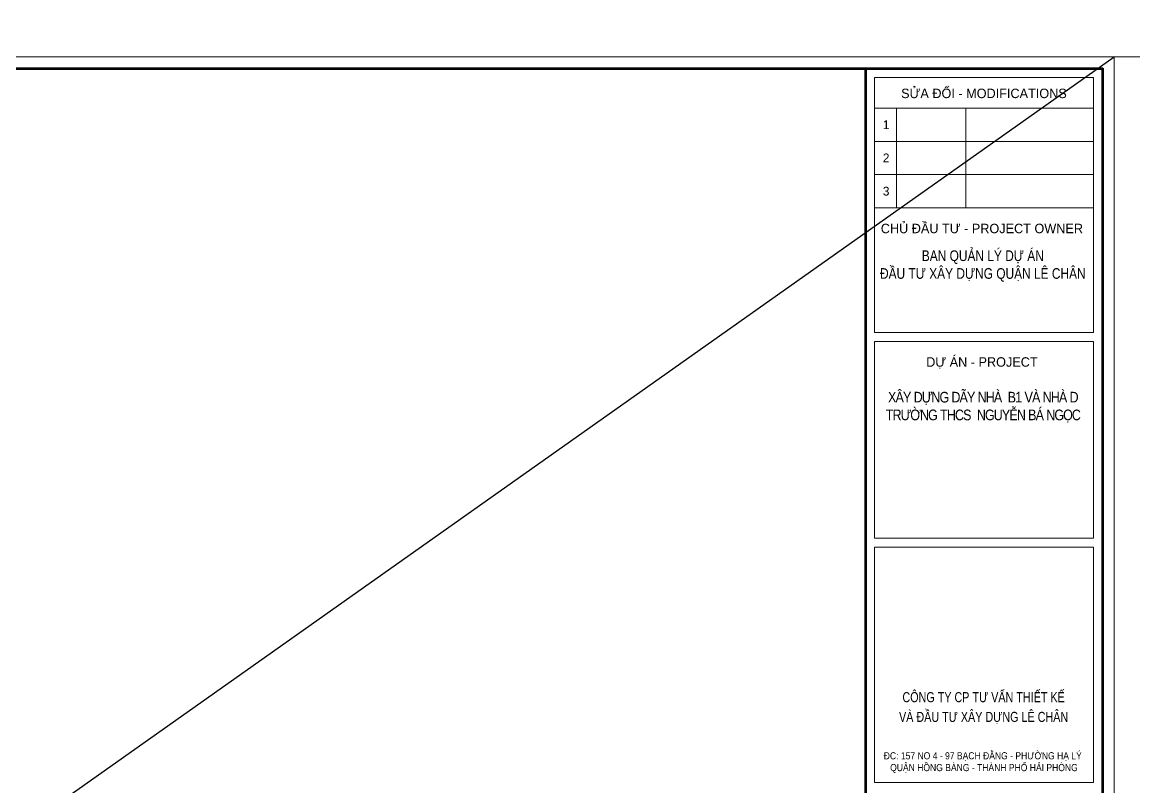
# Model space of a CAD drawing. Header units: millimetres. Extents: x 5243337 to 5938936, y 490824 to 785930.
# Drawn here: x 5685241 to 5690061, y 546887 to 550204 of the extents above; entities that cross this region are included whole.
import ezdxf
from ezdxf.enums import TextEntityAlignment as Align

# ---------------------------------------------------------------- set-up
doc = ezdxf.new("R2010")
doc.units = ezdxf.units.MM
doc.header["$MEASUREMENT"] = 0
doc.layers.get('0').update_dxf_attribs({"lineweight": 0})
doc.layers.get('Defpoints').update_dxf_attribs({"lineweight": 0})
for name, color, linetype, lineweight in [('08. Net Text', 3, 'Continuous', 13), ('Khungten_LCDI', 7, 'Continuous', 25), ('LC Net thay', 7, 'Continuous', 25), ('LC Text1', 3, 'Continuous', 20)]:
    doc.layers.add(name, color=color, linetype=linetype, lineweight=lineweight)
doc.layers.add('KCS_Plotter', color=11, linetype='Continuous', plot=False)
doc.styles.add('Khungten', font='VHAVAN.TTF', dxfattribs={"width": 0.9, "height": 5000})
doc.styles.add('Text Khung Ten', font='VHAVAN.TTF')
doc.styles.add('Title', font='VHBLACK.TTF')

# ---------------------------------------------------------------- blocks, each defined once
blk = doc.blocks.new('ha tang Nui Beo')
at = {"layer": 'Defpoints', "lineweight": 0}
blk.add_lwpolyline([(-1199.999999587424, -14849.99999999255), (-1199.999999587424, 14849.99999999255), (40799.99891110789, 14849.99999999255), (40799.99891110789, -14849.99999999255)], close=True, dxfattribs=at)
at = {"layer": 'Khungten_LCDI', "color": 5, "lineweight": 60}
blk.add_line((36600.02574175131, 14649.99999999255), (36600.02574175131, -14649.99999999255), dxfattribs=at)
at = {"layer": 'Khungten_LCDI', "color": 5, "lineweight": 25}
blk.add_line((40599.99891116749, -14649.99999999255), (40599.99891116749, 14649.99999999255), dxfattribs=at)
at = {"layer": 'Khungten_LCDI', "color": 9, "lineweight": 15}
for p, q in [((36750.02505053021, 13981.27522657346), (40449.99983133143, 13981.27522657346)), ((37122.65751582664, 13981.27522657346), (37122.65751582664, 12296.7724096165)), ((38292.76921143662, 13981.27522657346), (38292.76921143662, 12296.7724096165)), ((36750.02505053021, 13419.77428758773), (40449.99983133515, 13419.77428758773)), ((36750.02505053021, 12858.273348602), (40449.99983133934, 12858.273348602)), ((36750.02505053021, 12296.7724096165), (40449.99983134307, 12296.7724096165))]:
    blk.add_line(p, q, dxfattribs=at)
at = {"layer": 'Khungten_LCDI', "color": 5, "lineweight": 60}
blk.add_lwpolyline([(-4.656612873077393e-09, -14649.99999999255), (-4.656612873077393e-09, 14649.99999999255), (40599.99891116749, 14649.99999999255), (40599.99891116749, -14649.99999999255)], close=True, dxfattribs=at)
at = {"layer": 'Khungten_LCDI', "color": 9, "lineweight": 15}
for points in [[(36750.02505053021, 10190.3622481653), (40449.99983135797, 10190.3622481653), (40449.99983132817, 14500.0006648202), (36750.02505053021, 14500.0006648202)], [(36750.02488002088, 6711.542383133434), (40449.99966081884, 6711.542383133434), (40449.99966081884, 10040.36298360582), (36750.02488002088, 10040.36298360582)], [(36750.02493607532, 2587.221534686396), (40449.99971687328, 2587.221534686396), (40449.99971687328, 6561.543263341067), (36750.02493607532, 6561.543263341067)]]:
    blk.add_lwpolyline(points, close=True, dxfattribs=at)
at = {"color": 7, "style": 'Khungten'}
for s, p in [('söa ®æi - modifications', (38600.01244092919, 14151.46188049228)), ('chñ ®Çu t\xad - project owner', (38565.57116673328, 11868.21707759518)), ('dù ¸n - project', (38565.57099622395, 9611.807581334375))]:
    blk.add_text(s, height=159.9999958502171, dxfattribs=at).set_placement(p, align=Align.CENTER)
at = {"color": 7, "style": 'Title', "width": 0.8}
for s, p in [('c«ng ty cp t\xad vÊn thiÕt kÕ', (38594.21910526883, 3941.87369275745)), ('vµ ®Çu t\xad x©y dùng lª ch©n', (38594.21910526883, 3608.587434768677))]:
    blk.add_text(s, height=169.9999955908556, dxfattribs=at).set_placement(p, align=Align.CENTER)
at = {"color": 4, "attachment_point": 5, "style": 'Khungten'}
for s, insert, char_height, width in [('{\\f.VnArialH|b0|i0|c0|p34;\\W0.8;ban qu¶n lý dù ¸n\\P®Çu t\xad x©y dùng quËn lª ch©n}', (38581.03580347686, 11313.03637691727), 179.9999953344264, 3884.843541191056), ('{\\f.VnArialH|b0|i0|c0|p34;\\W0.84;\\T0.9;x©y dùng d·y nhµ  b1 vµ nhµ d\\Ptr\xadêng thcs  nguyÔn b¸ ngäc}', (38581.55877956655, 8927.428303934168), 179.9999953344265, 4307.877269341119)]:
    blk.add_mtext(s, dxfattribs=dict(at, insert=insert, char_height=char_height, width=width))
at = {"color": 7, "insert": (38600.0123264743, 3096.45697963913), "char_height": 120, "attachment_point": 2, "style": 'Khungten'}
blk.add_mtext_dynamic_manual_height_columns('®c: 157 no 4 - 97 b¹ch ®»ng - ph\xadêng h¹ lý   quËn hång bµng - thµnh phè h¶i phßng ', width=3421.65187456971, gutter_width=25, heights=[0], dxfattribs=at)
at = {"color": 7, "style": 'Khungten', "width": 0.8}
for tag, p in [('REVISION', (39498.75262444746, -10746.30395446718)), ('NGAYHT', (39546.0741361035, -11609.37091637403))]:
    blk.add_attdef(tag, text='', height=199.998925739526, dxfattribs=at).set_placement(p, align=Align.CENTER)
at = {"layer": '08. Net Text', "color": 7, "style": 'Text Khung Ten'}
blk.add_text('1', height=150, dxfattribs=at).set_placement((36891.65184058435, 13626.77415016084))
at = {"layer": '08. Net Text', "color": 7, "ltscale": 2, "style": 'Text Khung Ten'}
for s, p in [('2', (36891.65184058435, 13065.27321117511)), ('3', (36891.65184058435, 12503.77227218938))]:
    blk.add_text(s, height=150, dxfattribs=at).set_placement(p)
at = {"layer": 'LC Text1', "style": 'Title', "width": 1.48591522556321}
for tag, p, p2 in [('TENBANVE1', (36912.65764486324, -8885.760238945484), (40339.14494543802, -8885.760238945484)), ('TENBANVE2', (36912.65764486324, -9562.465564332902), (40339.14494543802, -9562.465564332902))]:
    blk.add_attdef(tag, text='', height=249.9999935159641, dxfattribs=at).set_placement(p, p2, align=Align.FIT)
at = {"layer": 'LC Text1', "style": 'Title', "width": 0.7}
blk.add_attdef('SOBANVE', text='', height=249.9999935159641, dxfattribs=at).set_placement((39561.9822352482, -13896.18071823567), align=Align.CENTER)

msp = doc.modelspace()

# ---------------------------------------------------------------- linework, layer by layer
at = {"layer": 'KCS_Plotter'}
msp.add_line((5679194.029847668, 542430.0003916444), (5689975.700727088, 550054.1821398204), dxfattribs=at)

# ---------------------------------------------------------------- block references
at = {"layer": 'LC Net thay', "xscale": 1.500000000004304, "yscale": 1.500000000004304, "zscale": 1.500000000004304}
msp.add_blockref('ha tang Nui Beo', (5680993.999025387, 572329.18213988), dxfattribs=at)
at = {"layer": 'LC Net thay', "xscale": 0.2567064561698581, "yscale": 0.2567064561698581, "zscale": 0.2567064561698581, "rotation": 0.000231626131021}
msp.add_blockref('ha tang Nui Beo', (5679502.062184202, 546242.0925110637, 6.79898933362717e-09), dxfattribs=at)

doc.saveas('drawing.dxf')
